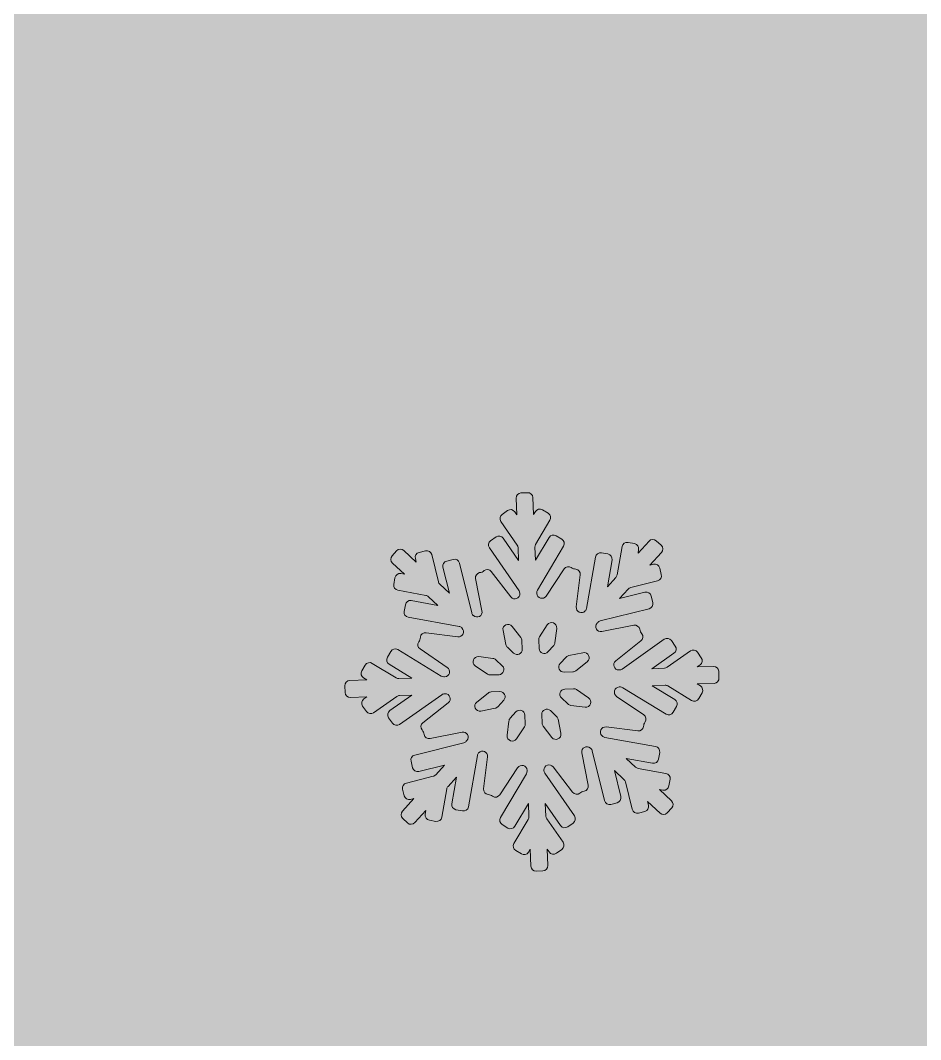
# Model space of a CAD drawing. Header units: millimetres. Extents: x 38 to 178, y -114 to -14.
# Drawn here: x 125.96 to 137.82, y -78.83 to -65.4 of the extents above; entities that cross this region are included whole.
import ezdxf

# ---------------------------------------------------------------- set-up
doc = ezdxf.new("R2010")
doc.units = ezdxf.units.MM
doc.header["$MEASUREMENT"] = 0
doc.layers.add('engraving', color=7, linetype='Continuous')
doc.layers.add('Layer 1', color=7, linetype='Continuous')

msp = doc.modelspace()

# ---------------------------------------------------------------- hatches: boundary and pattern name
at = {"layer": 'Layer 1'}
h = msp.add_hatch(color=2, dxfattribs=at)
h.dxf.hatch_style = 2
edge = h.paths.add_edge_path()
edge.add_spline(control_points=[(156.519, -27.749), (156.519, -27.749), (153.715, -27.749), (153.715, -27.749), (153.018, -26.097), (151.442, -24.9), (149.578, -24.758), (151.083, -23.643), (152.063, -21.859), (152.063, -19.842), (152.063, -16.462), (149.323, -13.721), (145.942, -13.721), (142.562, -13.721), (139.821, -16.462), (139.821, -19.842), (139.821, -21.859), (140.801, -23.643), (142.306, -24.758), (140.442, -24.9), (138.866, -26.097), (138.17, -27.749), (138.17, -27.749), (135.366, -27.749), (135.366, -27.749), (135.366, -27.749), (114.098, -27.749), (114.098, -27.749), (114.098, -27.749), (114.098, -81.46), (114.098, -81.46), (114.098, -85.792), (114.949, -89.87), (116.651, -93.698), (118.352, -97.527), (120.654, -100.853), (123.553, -103.675), (126.454, -106.499), (129.818, -108.741), (133.645, -110.403), (137.474, -112.065), (141.552, -112.898), (145.884, -112.898), (150.215, -112.898), (154.313, -112.065), (158.181, -110.403), (162.047, -108.741), (165.432, -106.499), (168.331, -103.675), (171.231, -100.853), (173.532, -97.527), (175.234, -93.698), (176.934, -89.87), (177.786, -85.792), (177.786, -81.46), (177.786, -81.46), (177.786, -27.749), (177.786, -27.749), (177.786, -27.749), (156.519, -27.749), (156.519, -27.749)], knot_values=[0, 0, 0, 0, 1, 1, 1, 2, 2, 2, 3, 3, 3, 4, 4, 4, 5, 5, 5, 6, 6, 6, 7, 7, 7, 8, 8, 8, 9, 9, 9, 10, 10, 10, 11, 11, 11, 12, 12, 12, 13, 13, 13, 14, 14, 14, 15, 15, 15, 16, 16, 16, 17, 17, 17, 18, 18, 18, 19, 19, 19, 20, 20, 20, 20], degree=3, periodic=1)
edge = h.paths.add_edge_path()
edge.add_spline(control_points=[(142.135, -19.842), (142.135, -17.743), (143.843, -16.035), (145.942, -16.035), (148.042, -16.035), (149.75, -17.743), (149.75, -19.842), (149.75, -21.942), (148.042, -23.65), (145.942, -23.65), (143.843, -23.65), (142.135, -21.942), (142.135, -19.842)], knot_values=[0, 0, 0, 0, 1, 1, 1, 2, 2, 2, 3, 3, 3, 4, 4, 4, 4], degree=3, periodic=1)
edge = h.paths.add_edge_path()
edge.add_spline(control_points=[(151.163, -85.346), (149.655, -86.778), (147.895, -87.492), (145.884, -87.492), (143.95, -87.492), (142.231, -86.778), (140.722, -85.346), (139.214, -83.915), (138.461, -82.234), (138.461, -80.3), (138.461, -80.3), (138.461, -31.811), (138.461, -31.811), (138.461, -31.811), (153.425, -31.811), (153.425, -31.811), (153.425, -31.811), (153.425, -80.3), (153.425, -80.3), (153.425, -82.234), (152.67, -83.915), (151.163, -85.346)], knot_values=[0, 0, 0, 0, 1, 1, 1, 2, 2, 2, 3, 3, 3, 4, 4, 4, 5, 5, 5, 6, 6, 6, 7, 7, 7, 7], degree=3, periodic=1)

# ---------------------------------------------------------------- linework, layer by layer
at = {"layer": 'engraving', "lineweight": 0}
for points, knots in [([(135.164, -73.974), (135.162, -73.937), (135.131, -73.908), (135.093, -73.909), (135.093, -73.909), (134.878, -73.917), (134.878, -73.917), (134.878, -73.917), (134.918, -73.889), (134.918, -73.889), (134.948, -73.868), (134.956, -73.826), (134.934, -73.795), (134.934, -73.795), (134.884, -73.723), (134.884, -73.723), (134.863, -73.692), (134.82, -73.684), (134.79, -73.706), (134.79, -73.706), (134.484, -73.922), (134.484, -73.922), (134.474, -73.929), (134.461, -73.934), (134.448, -73.934), (134.448, -73.934), (134.283, -73.94), (134.283, -73.94), (134.283, -73.94), (134.574, -73.735), (134.574, -73.735), (134.604, -73.714), (134.611, -73.672), (134.59, -73.642), (134.59, -73.642), (134.54, -73.569), (134.54, -73.569), (134.519, -73.538), (134.476, -73.531), (134.446, -73.552), (134.446, -73.552), (133.89, -73.945), (133.89, -73.945), (133.879, -73.952), (133.867, -73.957), (133.853, -73.957), (133.853, -73.957), (133.85, -73.957), (133.85, -73.957), (133.785, -73.96), (133.754, -73.877), (133.806, -73.836), (133.806, -73.836), (134.139, -73.574), (134.139, -73.574), (134.168, -73.551), (134.173, -73.509), (134.151, -73.48), (134.151, -73.48), (134.14, -73.466), (134.14, -73.466), (134.134, -73.457), (134.129, -73.448), (134.127, -73.437), (134.127, -73.437), (134.124, -73.42), (134.124, -73.42), (134.117, -73.384), (134.081, -73.36), (134.044, -73.367), (134.044, -73.367), (133.624, -73.451), (133.624, -73.451), (133.559, -73.464), (133.516, -73.387), (133.56, -73.339), (133.56, -73.339), (133.567, -73.331), (133.567, -73.331), (133.576, -73.322), (133.588, -73.315), (133.601, -73.311), (133.601, -73.311), (134.246, -73.149), (134.246, -73.149), (134.282, -73.14), (134.304, -73.104), (134.295, -73.068), (134.295, -73.068), (134.274, -72.982), (134.274, -72.982), (134.265, -72.945), (134.228, -72.923), (134.192, -72.932), (134.192, -72.932), (133.854, -73.017), (133.854, -73.017), (133.854, -73.017), (133.97, -72.89), (133.97, -72.89), (133.979, -72.88), (133.991, -72.873), (134.004, -72.87), (134.004, -72.87), (134.358, -72.781), (134.358, -72.781), (134.394, -72.772), (134.416, -72.735), (134.407, -72.699), (134.407, -72.699), (134.386, -72.613), (134.386, -72.613), (134.377, -72.577), (134.34, -72.555), (134.303, -72.564), (134.303, -72.564), (134.257, -72.575), (134.257, -72.575), (134.257, -72.575), (134.409, -72.409), (134.409, -72.409), (134.434, -72.382), (134.432, -72.34), (134.405, -72.314), (134.405, -72.314), (134.341, -72.254), (134.341, -72.254), (134.313, -72.229), (134.27, -72.23), (134.245, -72.258), (134.245, -72.258), (134.1, -72.417), (134.1, -72.417), (134.1, -72.417), (134.108, -72.369), (134.108, -72.369), (134.115, -72.333), (134.09, -72.298), (134.054, -72.291), (134.054, -72.291), (133.968, -72.276), (133.968, -72.276), (133.931, -72.269), (133.896, -72.294), (133.889, -72.331), (133.889, -72.331), (133.824, -72.703), (133.824, -72.703), (133.822, -72.716), (133.816, -72.727), (133.808, -72.737), (133.808, -72.737), (133.697, -72.859), (133.697, -72.859), (133.697, -72.859), (133.758, -72.507), (133.758, -72.507), (133.764, -72.47), (133.74, -72.435), (133.703, -72.428), (133.703, -72.428), (133.618, -72.413), (133.618, -72.413), (133.581, -72.406), (133.546, -72.431), (133.539, -72.468), (133.539, -72.468), (133.421, -73.145), (133.421, -73.145), (133.419, -73.157), (133.413, -73.169), (133.405, -73.179), (133.405, -73.179), (133.405, -73.179), (133.405, -73.179), (133.36, -73.227), (133.279, -73.19), (133.287, -73.125), (133.287, -73.125), (133.339, -72.703), (133.339, -72.703), (133.343, -72.666), (133.317, -72.633), (133.28, -72.628), (133.28, -72.628), (133.264, -72.626), (133.264, -72.626), (133.253, -72.625), (133.243, -72.621), (133.234, -72.615), (133.234, -72.615), (133.221, -72.606), (133.221, -72.606), (133.19, -72.585), (133.147, -72.593), (133.127, -72.624), (133.127, -72.624), (132.89, -72.982), (132.89, -72.982), (132.854, -73.037), (132.769, -73.013), (132.766, -72.947), (132.766, -72.947), (132.766, -72.94), (132.766, -72.94), (132.765, -72.927), (132.769, -72.914), (132.775, -72.903), (132.775, -72.903), (133.118, -72.325), (133.118, -72.325), (133.137, -72.293), (133.127, -72.252), (133.095, -72.233), (133.095, -72.233), (133.02, -72.187), (133.02, -72.187), (132.988, -72.168), (132.946, -72.178), (132.927, -72.21), (132.927, -72.21), (132.749, -72.511), (132.749, -72.511), (132.749, -72.511), (132.742, -72.338), (132.742, -72.338), (132.741, -72.325), (132.744, -72.312), (132.751, -72.301), (132.751, -72.301), (132.939, -71.984), (132.939, -71.984), (132.958, -71.952), (132.948, -71.911), (132.916, -71.892), (132.916, -71.892), (132.841, -71.846), (132.841, -71.846), (132.809, -71.826), (132.767, -71.837), (132.748, -71.869), (132.748, -71.869), (132.724, -71.909), (132.724, -71.909), (132.724, -71.909), (132.715, -71.685), (132.715, -71.685), (132.714, -71.647), (132.682, -71.618), (132.645, -71.62), (132.645, -71.62), (132.558, -71.623), (132.558, -71.623), (132.521, -71.625), (132.492, -71.656), (132.493, -71.694), (132.493, -71.694), (132.502, -71.91), (132.502, -71.91), (132.502, -71.91), (132.475, -71.872), (132.475, -71.872), (132.454, -71.841), (132.412, -71.833), (132.381, -71.855), (132.381, -71.855), (132.309, -71.906), (132.309, -71.906), (132.279, -71.927), (132.272, -71.969), (132.293, -71.999), (132.293, -71.999), (132.508, -72.31), (132.508, -72.31), (132.515, -72.32), (132.519, -72.333), (132.519, -72.346), (132.519, -72.346), (132.526, -72.512), (132.526, -72.512), (132.526, -72.512), (132.324, -72.22), (132.324, -72.22), (132.303, -72.189), (132.26, -72.181), (132.23, -72.203), (132.23, -72.203), (132.158, -72.253), (132.158, -72.253), (132.128, -72.275), (132.121, -72.317), (132.142, -72.347), (132.142, -72.347), (132.532, -72.912), (132.532, -72.912), (132.539, -72.922), (132.543, -72.935), (132.544, -72.947), (132.544, -72.947), (132.544, -72.949), (132.544, -72.949), (132.547, -73.014), (132.463, -73.045), (132.423, -72.993), (132.423, -72.993), (132.166, -72.659), (132.166, -72.659), (132.143, -72.63), (132.1, -72.624), (132.071, -72.647), (132.071, -72.647), (132.058, -72.657), (132.058, -72.657), (132.05, -72.664), (132.04, -72.669), (132.029, -72.671), (132.029, -72.671), (132.013, -72.674), (132.013, -72.674), (131.977, -72.681), (131.953, -72.717), (131.96, -72.753), (131.96, -72.753), (132.044, -73.178), (132.044, -73.178), (132.057, -73.242), (131.979, -73.285), (131.931, -73.24), (131.931, -73.24), (131.927, -73.237), (131.927, -73.237), (131.918, -73.228), (131.911, -73.216), (131.908, -73.203), (131.908, -73.203), (131.746, -72.549), (131.746, -72.549), (131.737, -72.513), (131.7, -72.49), (131.664, -72.5), (131.664, -72.5), (131.579, -72.521), (131.579, -72.521), (131.543, -72.53), (131.521, -72.566), (131.53, -72.603), (131.53, -72.603), (131.615, -72.944), (131.615, -72.944), (131.615, -72.944), (131.49, -72.827), (131.49, -72.827), (131.48, -72.818), (131.473, -72.807), (131.47, -72.794), (131.47, -72.794), (131.381, -72.435), (131.381, -72.435), (131.372, -72.399), (131.335, -72.377), (131.299, -72.386), (131.299, -72.386), (131.215, -72.407), (131.215, -72.407), (131.179, -72.416), (131.157, -72.453), (131.166, -72.489), (131.166, -72.489), (131.177, -72.535), (131.177, -72.535), (131.177, -72.535), (131.015, -72.383), (131.015, -72.383), (130.987, -72.358), (130.944, -72.359), (130.918, -72.387), (130.918, -72.387), (130.859, -72.452), (130.859, -72.452), (130.834, -72.479), (130.836, -72.521), (130.863, -72.547), (130.863, -72.547), (131.022, -72.695), (131.022, -72.695), (131.022, -72.695), (130.976, -72.687), (130.976, -72.687), (130.939, -72.68), (130.903, -72.705), (130.897, -72.742), (130.897, -72.742), (130.882, -72.829), (130.882, -72.829), (130.875, -72.866), (130.9, -72.901), (130.936, -72.907), (130.936, -72.907), (131.304, -72.974), (131.304, -72.974), (131.317, -72.976), (131.329, -72.982), (131.338, -72.991), (131.338, -72.991), (131.46, -73.105), (131.46, -73.105), (131.46, -73.105), (131.112, -73.042), (131.112, -73.042), (131.075, -73.035), (131.04, -73.06), (131.034, -73.097), (131.034, -73.097), (131.018, -73.184), (131.018, -73.184), (131.012, -73.22), (131.036, -73.255), (131.073, -73.262), (131.073, -73.262), (131.742, -73.383), (131.742, -73.383), (131.754, -73.385), (131.766, -73.391), (131.776, -73.4), (131.776, -73.4), (131.779, -73.403), (131.779, -73.403), (131.827, -73.448), (131.789, -73.528), (131.724, -73.52), (131.724, -73.52), (131.308, -73.467), (131.308, -73.467), (131.27, -73.462), (131.236, -73.488), (131.232, -73.526), (131.232, -73.526), (131.23, -73.543), (131.23, -73.543), (131.229, -73.553), (131.225, -73.563), (131.219, -73.572), (131.219, -73.572), (131.21, -73.586), (131.21, -73.586), (131.189, -73.617), (131.197, -73.659), (131.228, -73.68), (131.228, -73.68), (131.587, -73.923), (131.587, -73.923), (131.641, -73.959), (131.617, -74.044), (131.552, -74.046), (131.552, -74.046), (131.543, -74.047), (131.543, -74.047), (131.53, -74.047), (131.517, -74.044), (131.505, -74.037), (131.505, -74.037), (130.935, -73.689), (130.935, -73.689), (130.903, -73.67), (130.861, -73.68), (130.841, -73.713), (130.841, -73.713), (130.797, -73.788), (130.797, -73.788), (130.778, -73.82), (130.788, -73.861), (130.82, -73.88), (130.82, -73.88), (131.119, -74.063), (131.119, -74.063), (131.119, -74.063), (130.949, -74.07), (130.949, -74.07), (130.935, -74.07), (130.922, -74.067), (130.911, -74.06), (130.911, -74.06), (130.598, -73.87), (130.598, -73.87), (130.566, -73.85), (130.524, -73.86), (130.505, -73.893), (130.505, -73.893), (130.46, -73.968), (130.46, -73.968), (130.441, -74), (130.451, -74.041), (130.483, -74.061), (130.483, -74.061), (130.525, -74.086), (130.525, -74.086), (130.525, -74.086), (130.302, -74.095), (130.302, -74.095), (130.265, -74.096), (130.236, -74.128), (130.237, -74.165), (130.237, -74.165), (130.241, -74.254), (130.241, -74.254), (130.242, -74.291), (130.274, -74.32), (130.311, -74.318), (130.311, -74.318), (130.527, -74.31), (130.527, -74.31), (130.527, -74.31), (130.487, -74.338), (130.487, -74.338), (130.456, -74.36), (130.449, -74.402), (130.47, -74.432), (130.47, -74.432), (130.52, -74.505), (130.52, -74.505), (130.542, -74.535), (130.584, -74.543), (130.615, -74.521), (130.615, -74.521), (130.92, -74.306), (130.92, -74.306), (130.931, -74.298), (130.943, -74.294), (130.956, -74.293), (130.956, -74.293), (131.121, -74.287), (131.121, -74.287), (131.121, -74.287), (130.831, -74.492), (130.831, -74.492), (130.8, -74.514), (130.793, -74.555), (130.814, -74.586), (130.814, -74.586), (130.864, -74.658), (130.864, -74.658), (130.886, -74.689), (130.928, -74.697), (130.959, -74.675), (130.959, -74.675), (131.515, -74.283), (131.515, -74.283), (131.525, -74.275), (131.538, -74.271), (131.551, -74.27), (131.551, -74.27), (131.554, -74.27), (131.554, -74.27), (131.62, -74.268), (131.65, -74.35), (131.599, -74.391), (131.599, -74.391), (131.266, -74.653), (131.266, -74.653), (131.236, -74.676), (131.231, -74.718), (131.254, -74.748), (131.254, -74.748), (131.264, -74.762), (131.264, -74.762), (131.271, -74.77), (131.275, -74.78), (131.277, -74.79), (131.277, -74.79), (131.281, -74.807), (131.281, -74.807), (131.288, -74.844), (131.323, -74.868), (131.36, -74.86), (131.36, -74.86), (131.781, -74.776), (131.781, -74.776), (131.845, -74.764), (131.888, -74.84), (131.844, -74.888), (131.844, -74.888), (131.837, -74.896), (131.837, -74.896), (131.828, -74.906), (131.817, -74.913), (131.804, -74.916), (131.804, -74.916), (131.158, -75.078), (131.158, -75.078), (131.122, -75.087), (131.1, -75.124), (131.109, -75.16), (131.109, -75.16), (131.13, -75.246), (131.13, -75.246), (131.139, -75.282), (131.176, -75.304), (131.212, -75.295), (131.212, -75.295), (131.55, -75.21), (131.55, -75.21), (131.55, -75.21), (131.434, -75.338), (131.434, -75.338), (131.425, -75.348), (131.413, -75.355), (131.4, -75.358), (131.4, -75.358), (131.047, -75.447), (131.047, -75.447), (131.011, -75.456), (130.989, -75.492), (130.998, -75.529), (130.998, -75.529), (131.019, -75.614), (131.019, -75.614), (131.028, -75.651), (131.065, -75.673), (131.101, -75.664), (131.101, -75.664), (131.147, -75.652), (131.147, -75.652), (131.147, -75.652), (130.996, -75.818), (130.996, -75.818), (130.971, -75.846), (130.972, -75.888), (130.999, -75.913), (130.999, -75.913), (131.063, -75.973), (131.063, -75.973), (131.091, -75.999), (131.134, -75.997), (131.16, -75.969), (131.16, -75.969), (131.305, -75.811), (131.305, -75.811), (131.305, -75.811), (131.296, -75.858), (131.296, -75.858), (131.29, -75.895), (131.314, -75.93), (131.351, -75.936), (131.351, -75.936), (131.436, -75.952), (131.436, -75.952), (131.473, -75.959), (131.509, -75.934), (131.515, -75.897), (131.515, -75.897), (131.58, -75.525), (131.58, -75.525), (131.582, -75.512), (131.588, -75.5), (131.597, -75.491), (131.597, -75.491), (131.708, -75.369), (131.708, -75.369), (131.708, -75.369), (131.646, -75.721), (131.646, -75.721), (131.64, -75.758), (131.664, -75.792), (131.701, -75.799), (131.701, -75.799), (131.787, -75.815), (131.787, -75.815), (131.824, -75.821), (131.859, -75.797), (131.865, -75.76), (131.865, -75.76), (131.983, -75.083), (131.983, -75.083), (131.985, -75.07), (131.991, -75.058), (132, -75.049), (132, -75.049), (132, -75.049), (132, -75.049), (132.044, -75), (132.125, -75.037), (132.117, -75.103), (132.117, -75.103), (132.066, -75.524), (132.066, -75.524), (132.061, -75.561), (132.088, -75.595), (132.124, -75.6), (132.124, -75.6), (132.141, -75.602), (132.141, -75.602), (132.151, -75.603), (132.161, -75.607), (132.17, -75.613), (132.17, -75.613), (132.184, -75.622), (132.184, -75.622), (132.215, -75.643), (132.257, -75.634), (132.278, -75.603), (132.278, -75.603), (132.514, -75.246), (132.514, -75.246), (132.55, -75.191), (132.636, -75.215), (132.638, -75.28), (132.638, -75.28), (132.639, -75.288), (132.639, -75.288), (132.639, -75.301), (132.636, -75.314), (132.629, -75.325), (132.629, -75.325), (132.287, -75.903), (132.287, -75.903), (132.268, -75.934), (132.278, -75.976), (132.31, -75.995), (132.31, -75.995), (132.384, -76.04), (132.384, -76.04), (132.416, -76.06), (132.458, -76.05), (132.478, -76.017), (132.478, -76.017), (132.656, -75.717), (132.656, -75.717), (132.656, -75.717), (132.663, -75.889), (132.663, -75.889), (132.663, -75.902), (132.66, -75.915), (132.653, -75.927), (132.653, -75.927), (132.465, -76.244), (132.465, -76.244), (132.447, -76.276), (132.457, -76.317), (132.488, -76.336), (132.488, -76.336), (132.563, -76.381), (132.563, -76.381), (132.595, -76.401), (132.637, -76.391), (132.657, -76.358), (132.657, -76.358), (132.68, -76.318), (132.68, -76.318), (132.68, -76.318), (132.689, -76.543), (132.689, -76.543), (132.691, -76.58), (132.722, -76.609), (132.76, -76.608), (132.76, -76.608), (132.846, -76.604), (132.846, -76.604), (132.884, -76.603), (132.913, -76.571), (132.911, -76.534), (132.911, -76.534), (132.903, -76.317), (132.903, -76.317), (132.903, -76.317), (132.929, -76.355), (132.929, -76.355), (132.95, -76.386), (132.993, -76.394), (133.024, -76.372), (133.024, -76.372), (133.095, -76.322), (133.095, -76.322), (133.125, -76.301), (133.133, -76.259), (133.112, -76.228), (133.112, -76.228), (132.897, -75.918), (132.897, -75.918), (132.89, -75.907), (132.885, -75.895), (132.885, -75.882), (132.885, -75.882), (132.878, -75.716), (132.878, -75.716), (132.878, -75.716), (133.08, -76.008), (133.08, -76.008), (133.101, -76.039), (133.144, -76.046), (133.175, -76.024), (133.175, -76.024), (133.246, -75.974), (133.246, -75.974), (133.276, -75.953), (133.284, -75.911), (133.263, -75.88), (133.263, -75.88), (132.873, -75.316), (132.873, -75.316), (132.865, -75.305), (132.861, -75.293), (132.861, -75.28), (132.861, -75.28), (132.861, -75.279), (132.861, -75.279), (132.858, -75.213), (132.942, -75.183), (132.982, -75.235), (132.982, -75.235), (133.238, -75.568), (133.238, -75.568), (133.261, -75.598), (133.304, -75.603), (133.334, -75.58), (133.334, -75.58), (133.347, -75.57), (133.347, -75.57), (133.355, -75.563), (133.365, -75.559), (133.375, -75.557), (133.375, -75.557), (133.391, -75.554), (133.391, -75.554), (133.428, -75.546), (133.451, -75.511), (133.444, -75.474), (133.444, -75.474), (133.36, -75.049), (133.36, -75.049), (133.348, -74.985), (133.425, -74.942), (133.473, -74.987), (133.473, -74.987), (133.477, -74.991), (133.477, -74.991), (133.487, -75), (133.494, -75.011), (133.497, -75.024), (133.497, -75.024), (133.659, -75.679), (133.659, -75.679), (133.668, -75.715), (133.704, -75.737), (133.741, -75.728), (133.741, -75.728), (133.825, -75.707), (133.825, -75.707), (133.861, -75.698), (133.883, -75.661), (133.874, -75.625), (133.874, -75.625), (133.79, -75.283), (133.79, -75.283), (133.79, -75.283), (133.915, -75.4), (133.915, -75.4), (133.924, -75.409), (133.931, -75.421), (133.934, -75.433), (133.934, -75.433), (134.023, -75.792), (134.023, -75.792), (134.032, -75.829), (134.069, -75.851), (134.105, -75.842), (134.105, -75.842), (134.19, -75.821), (134.19, -75.821), (134.226, -75.812), (134.248, -75.775), (134.239, -75.739), (134.239, -75.739), (134.227, -75.692), (134.227, -75.692), (134.227, -75.692), (134.39, -75.844), (134.39, -75.844), (134.417, -75.87), (134.461, -75.868), (134.486, -75.84), (134.486, -75.84), (134.545, -75.776), (134.545, -75.776), (134.57, -75.748), (134.568, -75.706), (134.541, -75.681), (134.541, -75.681), (134.382, -75.532), (134.382, -75.532), (134.382, -75.532), (134.429, -75.54), (134.429, -75.54), (134.466, -75.547), (134.501, -75.522), (134.507, -75.485), (134.507, -75.485), (134.523, -75.398), (134.523, -75.398), (134.529, -75.362), (134.505, -75.327), (134.468, -75.32), (134.468, -75.32), (134.101, -75.254), (134.101, -75.254), (134.088, -75.251), (134.076, -75.245), (134.066, -75.237), (134.066, -75.237), (133.945, -75.123), (133.945, -75.123), (133.945, -75.123), (134.292, -75.186), (134.292, -75.186), (134.329, -75.192), (134.365, -75.168), (134.371, -75.131), (134.371, -75.131), (134.386, -75.044), (134.386, -75.044), (134.392, -75.007), (134.368, -74.972), (134.331, -74.965), (134.331, -74.965), (133.663, -74.845), (133.663, -74.845), (133.65, -74.842), (133.638, -74.836), (133.629, -74.827), (133.629, -74.827), (133.626, -74.824), (133.626, -74.824), (133.578, -74.78), (133.615, -74.7), (133.68, -74.708), (133.68, -74.708), (134.097, -74.761), (134.097, -74.761), (134.134, -74.766), (134.168, -74.739), (134.173, -74.702), (134.173, -74.702), (134.175, -74.685), (134.175, -74.685), (134.176, -74.674), (134.18, -74.664), (134.185, -74.656), (134.185, -74.656), (134.195, -74.641), (134.195, -74.641), (134.215, -74.61), (134.207, -74.569), (134.176, -74.548), (134.176, -74.548), (133.818, -74.305), (133.818, -74.305), (133.764, -74.268), (133.788, -74.184), (133.853, -74.181), (133.853, -74.181), (133.861, -74.181), (133.861, -74.181), (133.875, -74.18), (133.888, -74.184), (133.899, -74.191), (133.899, -74.191), (134.47, -74.538), (134.47, -74.538), (134.502, -74.558), (134.544, -74.547), (134.563, -74.515), (134.563, -74.515), (134.608, -74.439), (134.608, -74.439), (134.627, -74.407), (134.617, -74.366), (134.585, -74.347), (134.585, -74.347), (134.285, -74.164), (134.285, -74.164), (134.285, -74.164), (134.456, -74.158), (134.456, -74.158), (134.469, -74.157), (134.482, -74.161), (134.494, -74.168), (134.494, -74.168), (134.806, -74.358), (134.806, -74.358), (134.839, -74.378), (134.881, -74.367), (134.9, -74.335), (134.9, -74.335), (134.945, -74.259), (134.945, -74.259), (134.963, -74.227), (134.953, -74.186), (134.922, -74.167), (134.922, -74.167), (134.88, -74.141), (134.88, -74.141), (134.88, -74.141), (135.102, -74.133), (135.102, -74.133), (135.14, -74.131), (135.169, -74.1), (135.167, -74.062), (135.167, -74.062), (135.164, -73.974), (135.164, -73.974)], [0, 0, 0, 0, 1, 1, 1, 2, 2, 2, 3, 3, 3, 4, 4, 4, 5, 5, 5, 6, 6, 6, 7, 7, 7, 8, 8, 8, 9, 9, 9, 10, 10, 10, 11, 11, 11, 12, 12, 12, 13, 13, 13, 14, 14, 14, 15, 15, 15, 16, 16, 16, 17, 17, 17, 18, 18, 18, 19, 19, 19, 20, 20, 20, 21, 21, 21, 22, 22, 22, 23, 23, 23, 24, 24, 24, 25, 25, 25, 26, 26, 26, 27, 27, 27, 28, 28, 28, 29, 29, 29, 30, 30, 30, 31, 31, 31, 32, 32, 32, 33, 33, 33, 34, 34, 34, 35, 35, 35, 36, 36, 36, 37, 37, 37, 38, 38, 38, 39, 39, 39, 40, 40, 40, 41, 41, 41, 42, 42, 42, 43, 43, 43, 44, 44, 44, 45, 45, 45, 46, 46, 46, 47, 47, 47, 48, 48, 48, 49, 49, 49, 50, 50, 50, 51, 51, 51, 52, 52, 52, 53, 53, 53, 54, 54, 54, 55, 55, 55, 56, 56, 56, 57, 57, 57, 58, 58, 58, 59, 59, 59, 60, 60, 60, 61, 61, 61, 62, 62, 62, 63, 63, 63, 64, 64, 64, 65, 65, 65, 66, 66, 66, 67, 67, 67, 68, 68, 68, 69, 69, 69, 70, 70, 70, 71, 71, 71, 72, 72, 72, 73, 73, 73, 74, 74, 74, 75, 75, 75, 76, 76, 76, 77, 77, 77, 78, 78, 78, 79, 79, 79, 80, 80, 80, 81, 81, 81, 82, 82, 82, 83, 83, 83, 84, 84, 84, 85, 85, 85, 86, 86, 86, 87, 87, 87, 88, 88, 88, 89, 89, 89, 90, 90, 90, 91, 91, 91, 92, 92, 92, 93, 93, 93, 94, 94, 94, 95, 95, 95, 96, 96, 96, 97, 97, 97, 98, 98, 98, 99, 99, 99, 100, 100, 100, 101, 101, 101, 102, 102, 102, 103, 103, 103, 104, 104, 104, 105, 105, 105, 106, 106, 106, 107, 107, 107, 108, 108, 108, 109, 109, 109, 110, 110, 110, 111, 111, 111, 112, 112, 112, 113, 113, 113, 114, 114, 114, 115, 115, 115, 116, 116, 116, 117, 117, 117, 118, 118, 118, 119, 119, 119, 120, 120, 120, 121, 121, 121, 122, 122, 122, 123, 123, 123, 124, 124, 124, 125, 125, 125, 126, 126, 126, 127, 127, 127, 128, 128, 128, 129, 129, 129, 130, 130, 130, 131, 131, 131, 132, 132, 132, 133, 133, 133, 134, 134, 134, 135, 135, 135, 136, 136, 136, 137, 137, 137, 138, 138, 138, 139, 139, 139, 140, 140, 140, 141, 141, 141, 142, 142, 142, 143, 143, 143, 144, 144, 144, 145, 145, 145, 146, 146, 146, 147, 147, 147, 148, 148, 148, 149, 149, 149, 150, 150, 150, 151, 151, 151, 152, 152, 152, 153, 153, 153, 154, 154, 154, 155, 155, 155, 156, 156, 156, 157, 157, 157, 158, 158, 158, 159, 159, 159, 160, 160, 160, 161, 161, 161, 162, 162, 162, 163, 163, 163, 164, 164, 164, 165, 165, 165, 166, 166, 166, 167, 167, 167, 168, 168, 168, 169, 169, 169, 170, 170, 170, 171, 171, 171, 172, 172, 172, 173, 173, 173, 174, 174, 174, 175, 175, 175, 176, 176, 176, 177, 177, 177, 178, 178, 178, 179, 179, 179, 180, 180, 180, 181, 181, 181, 182, 182, 182, 183, 183, 183, 184, 184, 184, 185, 185, 185, 186, 186, 186, 187, 187, 187, 188, 188, 188, 189, 189, 189, 190, 190, 190, 191, 191, 191, 192, 192, 192, 193, 193, 193, 194, 194, 194, 195, 195, 195, 196, 196, 196, 197, 197, 197, 198, 198, 198, 199, 199, 199, 200, 200, 200, 201, 201, 201, 202, 202, 202, 203, 203, 203, 204, 204, 204, 205, 205, 205, 206, 206, 206, 207, 207, 207, 208, 208, 208, 209, 209, 209, 210, 210, 210, 211, 211, 211, 212, 212, 212, 213, 213, 213, 214, 214, 214, 215, 215, 215, 216, 216, 216, 217, 217, 217, 218, 218, 218, 219, 219, 219, 220, 220, 220, 221, 221, 221, 222, 222, 222, 223, 223, 223, 224, 224, 224, 225, 225, 225, 226, 226, 226, 227, 227, 227, 228, 228, 228, 229, 229, 229, 230, 230, 230, 231, 231, 231, 232, 232, 232, 233, 233, 233, 234, 234, 234, 235, 235, 235, 236, 236, 236, 237, 237, 237, 238, 238, 238, 239, 239, 239, 240, 240, 240, 241, 241, 241, 242, 242, 242, 243, 243, 243, 244, 244, 244, 245, 245, 245, 246, 246, 246, 247, 247, 247, 248, 248, 248, 249, 249, 249, 250, 250, 250, 251, 251, 251, 252, 252, 252, 253, 253, 253, 254, 254, 254, 255, 255, 255, 256, 256, 256, 257, 257, 257, 258, 258, 258, 259, 259, 259, 260, 260, 260, 261, 261, 261, 262, 262, 262, 263, 263, 263, 264, 264, 264, 265, 265, 265, 266, 266, 266, 267, 267, 267, 268, 268, 268, 269, 269, 269, 270, 270, 270, 271, 271, 271, 272, 272, 272, 273, 273, 273, 274, 274, 274, 275, 275, 275, 276, 276, 276, 277, 277, 277, 278, 278, 278, 279, 279, 279, 280, 280, 280, 281, 281, 281, 282, 282, 282, 283, 283, 283, 284, 284, 284, 285, 285, 285, 286, 286, 286, 287, 287, 287, 288, 288, 288, 289, 289, 289, 290, 290, 290, 291, 291, 291, 292, 292, 292, 293, 293, 293, 294, 294, 294, 295, 295, 295, 296, 296, 296, 297, 297, 297, 298, 298, 298, 299, 299, 299, 300, 300, 300, 301, 301, 301, 302, 302, 302, 303, 303, 303, 304, 304, 304, 305, 305, 305, 306, 306, 306, 307, 307, 307, 308, 308, 308, 309, 309, 309, 310, 310, 310, 311, 311, 311, 312, 312, 312, 313, 313, 313, 314, 314, 314, 315, 315, 315, 316, 316, 316, 317, 317, 317, 318, 318, 318, 319, 319, 319, 320, 320, 320, 321, 321, 321, 322, 322, 322, 323, 323, 323, 324, 324, 324, 325, 325, 325, 326, 326, 326, 327, 327, 327, 328, 328, 328, 329, 329, 329, 330, 330, 330, 331, 331, 331, 332, 332, 332, 333, 333, 333, 334, 334, 334, 335, 335, 335, 336, 336, 336, 336]), ([(132.441, -73.382), (132.441, -73.382), (132.555, -73.529), (132.555, -73.529), (132.563, -73.54), (132.568, -73.554), (132.569, -73.568), (132.569, -73.568), (132.574, -73.682), (132.574, -73.682), (132.576, -73.743), (132.504, -73.776), (132.46, -73.734), (132.46, -73.734), (132.378, -73.658), (132.378, -73.658), (132.368, -73.648), (132.361, -73.636), (132.358, -73.622), (132.358, -73.622), (132.321, -73.436), (132.321, -73.436), (132.308, -73.366), (132.398, -73.325), (132.441, -73.382)], [0, 0, 0, 0, 1, 1, 1, 2, 2, 2, 3, 3, 3, 4, 4, 4, 5, 5, 5, 6, 6, 6, 7, 7, 7, 8, 8, 8, 8]), ([(132.796, -73.674), (132.796, -73.674), (132.791, -73.56), (132.791, -73.56), (132.79, -73.546), (132.794, -73.532), (132.802, -73.52), (132.802, -73.52), (132.905, -73.364), (132.905, -73.364), (132.945, -73.304), (133.038, -73.338), (133.029, -73.409), (133.029, -73.409), (133.006, -73.597), (133.006, -73.597), (133.004, -73.611), (132.998, -73.624), (132.989, -73.634), (132.989, -73.634), (132.913, -73.717), (132.913, -73.717), (132.872, -73.762), (132.798, -73.735), (132.796, -73.674)], [0, 0, 0, 0, 1, 1, 1, 2, 2, 2, 3, 3, 3, 4, 4, 4, 5, 5, 5, 6, 6, 6, 7, 7, 7, 8, 8, 8, 8]), ([(133.074, -73.872), (133.074, -73.872), (133.152, -73.787), (133.152, -73.787), (133.162, -73.776), (133.174, -73.769), (133.189, -73.766), (133.189, -73.766), (133.374, -73.729), (133.374, -73.729), (133.444, -73.715), (133.485, -73.804), (133.43, -73.848), (133.43, -73.848), (133.28, -73.966), (133.28, -73.966), (133.268, -73.975), (133.255, -73.98), (133.24, -73.981), (133.24, -73.981), (133.126, -73.985), (133.126, -73.985), (133.066, -73.988), (133.033, -73.916), (133.074, -73.872)], [0, 0, 0, 0, 1, 1, 1, 2, 2, 2, 3, 3, 3, 4, 4, 4, 5, 5, 5, 6, 6, 6, 7, 7, 7, 8, 8, 8, 8]), ([(132.115, -74.011), (132.115, -74.011), (131.956, -73.904), (131.956, -73.904), (131.897, -73.864), (131.932, -73.772), (132.003, -73.781), (132.003, -73.781), (132.189, -73.804), (132.189, -73.804), (132.203, -73.806), (132.217, -73.812), (132.227, -73.822), (132.227, -73.822), (132.312, -73.902), (132.312, -73.902), (132.356, -73.943), (132.329, -74.016), (132.269, -74.019), (132.269, -74.019), (132.156, -74.023), (132.156, -74.023), (132.141, -74.024), (132.127, -74.019), (132.115, -74.011)], [0, 0, 0, 0, 1, 1, 1, 2, 2, 2, 3, 3, 3, 4, 4, 4, 5, 5, 5, 6, 6, 6, 7, 7, 7, 8, 8, 8, 8]), ([(132.331, -74.355), (132.331, -74.355), (132.253, -74.441), (132.253, -74.441), (132.243, -74.451), (132.23, -74.459), (132.216, -74.462), (132.216, -74.462), (132.03, -74.499), (132.03, -74.499), (131.96, -74.513), (131.919, -74.423), (131.975, -74.379), (131.975, -74.379), (132.125, -74.261), (132.125, -74.261), (132.136, -74.252), (132.15, -74.247), (132.164, -74.247), (132.164, -74.247), (132.278, -74.242), (132.278, -74.242), (132.338, -74.24), (132.371, -74.311), (132.331, -74.355)], [0, 0, 0, 0, 1, 1, 1, 2, 2, 2, 3, 3, 3, 4, 4, 4, 5, 5, 5, 6, 6, 6, 7, 7, 7, 8, 8, 8, 8]), ([(133.289, -74.216), (133.289, -74.216), (133.448, -74.324), (133.448, -74.324), (133.507, -74.364), (133.472, -74.456), (133.402, -74.447), (133.402, -74.447), (133.215, -74.423), (133.215, -74.423), (133.201, -74.421), (133.188, -74.415), (133.177, -74.405), (133.177, -74.405), (133.092, -74.326), (133.092, -74.326), (133.048, -74.285), (133.076, -74.211), (133.136, -74.209), (133.136, -74.209), (133.249, -74.205), (133.249, -74.205), (133.263, -74.204), (133.277, -74.208), (133.289, -74.216)], [0, 0, 0, 0, 1, 1, 1, 2, 2, 2, 3, 3, 3, 4, 4, 4, 5, 5, 5, 6, 6, 6, 7, 7, 7, 8, 8, 8, 8]), ([(132.609, -74.553), (132.609, -74.553), (132.613, -74.668), (132.613, -74.668), (132.614, -74.682), (132.61, -74.696), (132.602, -74.708), (132.602, -74.708), (132.499, -74.864), (132.499, -74.864), (132.46, -74.923), (132.367, -74.889), (132.376, -74.818), (132.376, -74.818), (132.398, -74.631), (132.398, -74.631), (132.4, -74.617), (132.406, -74.604), (132.416, -74.593), (132.416, -74.593), (132.491, -74.51), (132.491, -74.51), (132.532, -74.466), (132.606, -74.493), (132.609, -74.553)], [0, 0, 0, 0, 1, 1, 1, 2, 2, 2, 3, 3, 3, 4, 4, 4, 5, 5, 5, 6, 6, 6, 7, 7, 7, 8, 8, 8, 8]), ([(132.963, -74.846), (132.963, -74.846), (132.85, -74.698), (132.85, -74.698), (132.841, -74.687), (132.836, -74.674), (132.836, -74.66), (132.836, -74.66), (132.831, -74.545), (132.831, -74.545), (132.828, -74.485), (132.901, -74.452), (132.945, -74.493), (132.945, -74.493), (133.026, -74.569), (133.026, -74.569), (133.037, -74.579), (133.044, -74.592), (133.046, -74.606), (133.046, -74.606), (133.083, -74.791), (133.083, -74.791), (133.097, -74.861), (133.007, -74.902), (132.963, -74.846)], [0, 0, 0, 0, 1, 1, 1, 2, 2, 2, 3, 3, 3, 4, 4, 4, 5, 5, 5, 6, 6, 6, 7, 7, 7, 8, 8, 8, 8])]:
    msp.add_open_spline(points, degree=3, knots=knots, dxfattribs=at)
at = {"layer": 'Layer 1', "lineweight": 0}
msp.add_open_spline([(156.519, -27.749), (156.519, -27.749), (153.715, -27.749), (153.715, -27.749), (153.018, -26.097), (151.442, -24.9), (149.578, -24.758), (151.083, -23.643), (152.063, -21.859), (152.063, -19.842), (152.063, -16.462), (149.323, -13.721), (145.942, -13.721), (142.562, -13.721), (139.821, -16.462), (139.821, -19.842), (139.821, -21.859), (140.801, -23.643), (142.306, -24.758), (140.442, -24.9), (138.866, -26.097), (138.17, -27.749), (138.17, -27.749), (135.366, -27.749), (135.366, -27.749), (135.366, -27.749), (114.098, -27.749), (114.098, -27.749), (114.098, -27.749), (114.098, -81.46), (114.098, -81.46), (114.098, -85.792), (114.949, -89.87), (116.651, -93.698), (118.352, -97.527), (120.654, -100.853), (123.553, -103.675), (126.454, -106.499), (129.818, -108.741), (133.645, -110.403), (137.474, -112.065), (141.552, -112.898), (145.884, -112.898), (150.215, -112.898), (154.313, -112.065), (158.181, -110.403), (162.047, -108.741), (165.432, -106.499), (168.331, -103.675), (171.231, -100.853), (173.532, -97.527), (175.234, -93.698), (176.934, -89.87), (177.786, -85.792), (177.786, -81.46), (177.786, -81.46), (177.786, -27.749), (177.786, -27.749), (177.786, -27.749), (156.519, -27.749), (156.519, -27.749)], degree=3, knots=[0, 0, 0, 0, 1, 1, 1, 2, 2, 2, 3, 3, 3, 4, 4, 4, 5, 5, 5, 6, 6, 6, 7, 7, 7, 8, 8, 8, 9, 9, 9, 10, 10, 10, 11, 11, 11, 12, 12, 12, 13, 13, 13, 14, 14, 14, 15, 15, 15, 16, 16, 16, 17, 17, 17, 18, 18, 18, 19, 19, 19, 20, 20, 20, 20], dxfattribs=at)

doc.saveas('drawing.dxf')
